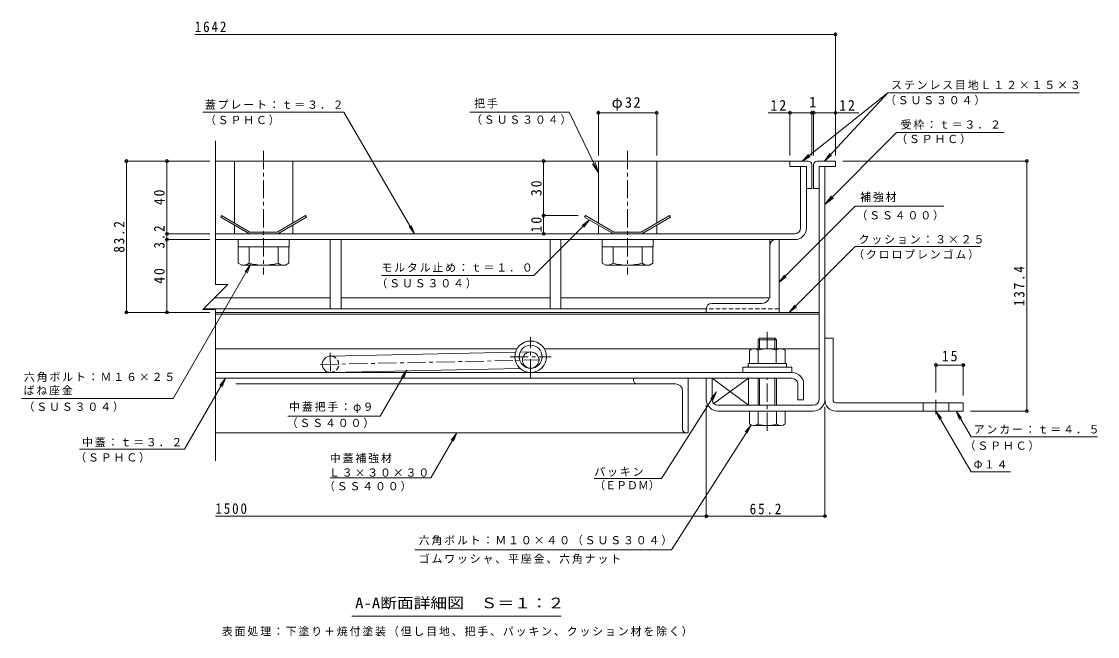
# Model space of a CAD drawing. Units: millimetres on the paper, enlarged 10 times, with parts at other scales. Extents: x -2680 to 2731, y -1962 to 1719.
# Drawn here: x -226 to 2731, y 29 to 1719 of the extents above; entities that cross this region are included whole.
import ezdxf
from ezdxf.enums import TextEntityAlignment as Align

# ---------------------------------------------------------------- set-up
doc = ezdxf.new("R2010")
doc.units = ezdxf.units.MM
doc.header["$LTSCALE"] = 10
doc.header["$PDMODE"] = 32
doc.header["$PDSIZE"] = 8
doc.linetypes.add('CHAIN1', pattern=[8, 5, -1, 1, -1])
doc.linetypes.add('DASHED1', pattern=[1.8, 1.2, -0.6])
for name, color, linetype, lineweight in [('D-1', 2, 'Continuous', 9), ('D-2', 3, 'Continuous', 9), ('D-3', 4, 'Continuous', 9), ('D-5', 7, 'Continuous', 9), ('D-6', 6, 'Continuous', 9), ('D-7', 5, 'Continuous', 5), ('D-8', 5, 'Continuous', 5), ('D-9', 134, 'Continuous', 5), ('D-A', 3, 'Continuous', 9), ('D-B', 6, 'Continuous', 9), ('D-C', 2, 'Continuous', 9), ('D-D', 2, 'Continuous', 9), ('D-E', 3, 'Continuous', 9), ('D-F', 7, 'Continuous', 9)]:
    doc.layers.add(name, color=color, linetype=linetype, lineweight=lineweight)
doc.styles.add('ＭＳ ゴシック', font='')
doc.styles.get('ＭＳ ゴシック').set_extended_font_data('MS Gothic')

msp = doc.modelspace()

# ---------------------------------------------------------------- linework, layer by layer
at = {"layer": 'D-1'}
for p, q in [((1965.83, 680.24), (1965.83, 1320.24)), ((1981.83, 1320.24), (1965.83, 1320.24)), ((1981.83, 680.24), (1981.83, 1320.24)), ((1671.83, 680.24), (1671.83, 738.24)), ((1949.83, 664.24), (1687.83, 664.24)), ((1687.83, 648.24), (1798.33, 648.24)), ((1949.83, 648.24), (1848.33, 648.24))]:
    msp.add_line(p, q, dxfattribs=at)
msp.add_lwpolyline([(1655.83, 680.24), (1655.83, 738.24), (1671.83, 738.24)], dxfattribs=at)
for centre, radius, start, end in [((1687.83, 680.24), 32, 180, 270), ((1687.83, 680.24), 16, 180, 270), ((1949.83, 680.24), 16, 270, 0), ((1949.83, 680.24), 32, 270, 0)]:
    msp.add_arc(centre, radius, start, end, dxfattribs=at)
at = {"layer": 'D-2'}
for p, q in [((1914.83, 1151.24), (1914.83, 1320.24)), ((1930.83, 1320.24), (1914.83, 1320.24)), ((1930.83, 1151.24), (1930.83, 1320.24)), ((1898.83, 1135.24), (307.05, 1135.24)), ((307.05, 1119.24), (1898.83, 1119.24))]:
    msp.add_line(p, q, dxfattribs=at)
at = {"layer": 'D-2', "linetype": 'CHAIN1'}
for p, q in [((1173.33, 740.75), (1173.33, 851.73)), ((1116.59, 797.49), (1230.07, 797.49))]:
    msp.add_line(p, q, dxfattribs=at)
at = {"layer": 'D-2'}
for radius in [43.25, 31.75]:
    msp.add_circle((1173.33, 797.49), radius, dxfattribs=at)
for radius in [32, 16]:
    msp.add_arc((1898.83, 1151.24), radius, 270, 0, dxfattribs=at)
at = {"layer": 'D-3'}
for p, q in [((1885.83, 1335.24), (307.05, 1335.24)), ((1885.83, 1335.24), (1885.83, 1320.24)), ((1935.83, 1335.24), (1885.83, 1335.24)), ((1960.83, 1335.24), (2010.83, 1335.24)), ((2010.83, 1335.24), (2010.83, 1320.24)), ((1885.83, 1320.24), (1930.83, 1320.24)), ((1930.83, 1320.24), (1930.83, 1260.24)), ((1945.83, 1325.24), (1945.83, 1260.24)), ((1950.83, 1325.24), (1950.83, 1260.24)), ((2010.83, 1320.24), (1965.83, 1320.24)), ((1965.83, 1260.24), (1965.83, 1320.24)), ((1930.83, 1260.24), (1945.83, 1260.24)), ((1965.83, 1260.24), (1950.83, 1260.24)), ((324.14, 1185.24), (402.08, 1140.24)), ((555.02, 1185.24), (477.08, 1140.24)), ((1324.13, 1185.24), (1321.63, 1180.91)), ((1324.13, 1185.24), (1402.08, 1140.24)), ((1555.02, 1185.24), (1477.08, 1140.24)), ((1555.02, 1185.24), (1557.52, 1180.91)), ((1321.63, 1180.91), (1400.74, 1135.24)), ((1557.52, 1180.91), (1478.42, 1135.24)), ((478.42, 1135.24), (400.74, 1135.24)), ((402.08, 1140.24), (477.08, 1140.24)), ((1400.74, 1135.24), (1478.42, 1135.24)), ((1477.08, 1140.24), (1402.08, 1140.24))]:
    msp.add_line(p, q, dxfattribs=at)
for points in [[(324.14, 1185.24), (321.64, 1180.91), (400.74, 1135.24)], [(555.02, 1185.24), (557.52, 1180.91), (478.42, 1135.24)]]:
    msp.add_lwpolyline(points, dxfattribs=at)
for centre, start, end in [((1935.83, 1325.24), 0, 90), ((1960.83, 1325.24), 90, 180)]:
    msp.add_arc(centre, 10, start, end, dxfattribs=at)
at = {"layer": 'D-5'}
for p, q in [((2154.38, 1522.64), (1919.74, 1335.24)), ((2154.38, 1522.64), (1980.86, 1335.24)), ((2154.38, 1522.64), (2680.22, 1522.64)), ((272.98, 1469.99), (660.16, 1469.99)), ((854.46, 1135.24), (660.16, 1469.99)), ((1279.16, 1469.99), (1005.91, 1469.99)), ((1279.16, 1469.99), (1359.58, 1302.9)), ((2178.22, 1413.28), (1981.83, 1216.21)), ((2178.22, 1413.28), (2474.56, 1413.28)), ((1359.58, 1302.9), (1350.21, 1331.4)), ((1919.74, 1335.24), (1937.07, 1353.26)), ((1919.74, 1335.24), (1941.15, 1348.16)), ((1980.86, 1335.24), (1995.31, 1355.64)), ((1980.86, 1335.24), (2000.09, 1351.21)), ((1359.58, 1302.9), (1343.15, 1328.01)), ((1981.83, 1216.21), (2000.05, 1240.04)), ((1981.83, 1216.21), (2005.6, 1234.51)), ((2308.33, 1210.99), (2064.77, 1210.99)), ((854.46, 1135.24), (839.19, 1155.04)), ((854.46, 1135.24), (844.84, 1158.32)), ((1182.45, 1021.08), (1334.72, 1173.35)), ((1334.72, 1173.35), (1314.89, 1158.14)), ((1334.72, 1173.35), (1319.5, 1153.52)), ((2064.77, 1100.23), (1883.78, 919.24)), ((2064.77, 1100.23), (2409.31, 1100.23)), ((403.74, 1050.61), (388.52, 1030.77)), ((763.52, 1021.08), (1182.45, 1021.08)), ((1855.83, 1002.05), (1875.66, 1017.27)), ((1883.78, 919.24), (1899, 939.08)), ((1883.78, 919.24), (1903.61, 934.46)), ((833.34, 760.89), (818.08, 741.09)), ((833.34, 760.89), (823.72, 737.81)), ((221.89, 543.43), (334.96, 738.24)), ((334.96, 738.24), (319.69, 718.44)), ((334.96, 738.24), (325.34, 715.16)), ((191.42, 682.86), (-225.56, 682.86)), ((1532.59, 463.12), (1684.32, 701.22)), ((1684.32, 701.22), (1668.24, 682.07)), ((1684.32, 701.22), (1673.75, 678.56)), ((2286.83, 648.24), (2296.4, 625.14)), ((2286.83, 648.24), (2302.05, 628.4)), ((2286.83, 648.24), (2383.24, 481.25)), ((2342.13, 648.24), (2383.24, 577.03)), ((2342.13, 648.24), (2351.69, 625.14)), ((2342.13, 648.24), (2357.35, 628.4)), ((1560.37, 267.11), (1778.78, 609.86)), ((1778.78, 609.86), (1762.71, 590.71)), ((1778.78, 609.86), (1768.21, 587.21)), ((898.63, 464.29), (970.57, 588.24)), ((970.57, 588.24), (955.3, 568.44)), ((970.57, 588.24), (960.95, 565.16)), ((2383.24, 577.03), (2730.68, 577.03)), ((-65.84, 543.43), (221.89, 543.43)), ((2383.24, 481.25), (2491.29, 481.25)), ((622.81, 464.29), (898.63, 464.29)), ((1348.02, 463.12), (1532.59, 463.12)), ((855.5, 267.11), (1560.37, 267.11)), ((1257.34, 84.9), (682.34, 84.9))]:
    msp.add_line(p, q, dxfattribs=at)
for points in [[(2064.77, 1210.99), (1855.83, 1002.05), (1871.05, 1021.89)], [(191.42, 682.86), (403.74, 1050.61), (394.17, 1027.51)], [(505.95, 633.97), (759.68, 633.97), (833.34, 760.89)]]:
    msp.add_lwpolyline(points, dxfattribs=at)
at = {"layer": 'D-6'}
for p, q in [((1965.83, 1229.23), (1965.83, 1214.23)), ((307.05, 919.24), (1965.83, 919.24)), ((307.05, 914.24), (1965.83, 914.24)), ((1135.95, 819.24), (307.05, 819.24)), ((622.86, 799.23), (1131.89, 809.88)), ((1144.21, 810.13), (1172.86, 810.73)), ((1210.71, 819.24), (1780.83, 819.24)), ((1865.83, 819.24), (1965.83, 819.24)), ((623.8, 754.24), (1144.63, 765.13)), ((1173.33, 765.73), (1173.8, 765.74)), ((1671.83, 738.24), (1671.83, 680.24)), ((1676.35, 669.09), (1771.83, 738.24))]:
    msp.add_line(p, q, dxfattribs=at)
at = {"layer": 'D-6', "linetype": 'CHAIN1'}
for p, q in [((622.67, 808.24), (623.92, 748.36)), ((594.81, 776.14), (1198.61, 788.77))]:
    msp.add_line(p, q, dxfattribs=at)
at = {"layer": 'D-6'}
msp.add_lwpolyline([(1687.83, 664.24), (1771.83, 664.24), (1771.83, 738.24), (1671.83, 738.24), (1771.83, 664.24)], dxfattribs=at)
msp.add_circle((1173.33, 788.24), 22.5, dxfattribs=at)
msp.add_arc((623.33, 776.74), 22.5, 90, 270, dxfattribs=at)
at = {"layer": 'D-6', "linetype": 'DASHED1'}
msp.add_arc((623.33, 776.74), 22.5, 270, 90, dxfattribs=at)
at = {"layer": 'D-7', "linetype": 'CHAIN1'}
for p, q in [((1823.33, 819.24), (1823.33, 865.9)), ((1823.33, 593.85), (1823.33, 738.24))]:
    msp.add_line(p, q, dxfattribs=at)
at = {"layer": 'D-7'}
for p, q in [((1802.39, 848.24), (1798.33, 844.18)), ((1848.33, 844.18), (1798.33, 844.18)), ((1798.33, 819.24), (1798.33, 844.18)), ((1844.27, 848.24), (1802.39, 848.24)), ((1802.39, 819.24), (1802.39, 848.24)), ((1844.27, 848.24), (1848.33, 844.18)), ((1844.27, 819.24), (1844.27, 848.24)), ((1848.33, 844.18), (1848.33, 820.74)), ((1848.33, 844.18), (1848.33, 819.24)), ((1798.33, 738.24), (1798.33, 664.24)), ((1802.39, 664.24), (1802.39, 738.24)), ((1844.27, 664.24), (1844.27, 738.24)), ((1848.33, 738.24), (1848.33, 664.24)), ((1872.33, 648.24), (1774.33, 648.24)), ((1774.33, 612.71), (1774.33, 648.24)), ((1798.33, 648.24), (1798.33, 612.71)), ((1848.33, 648.24), (1848.33, 612.71)), ((1872.33, 612.71), (1872.33, 648.24)), ((1860.33, 608.24), (1786.33, 608.24))]:
    msp.add_line(p, q, dxfattribs=at)
at = {"layer": 'D-7', "color": 2, "lineweight": 9}
for p, q in [((1774.25, 815.44), (1780.83, 819.24)), ((1774.25, 815.44), (1774.25, 779.24)), ((1865.83, 819.24), (1780.83, 819.24)), ((1798.79, 815.44), (1798.79, 779.24)), ((1847.87, 815.44), (1847.87, 779.24))]:
    msp.add_line(p, q, dxfattribs=at)
at = {"layer": 'D-7', "color": 134}
for p, q in [((1755.83, 769.24), (1755.83, 754.24)), ((1755.83, 769.24), (1890.83, 769.24)), ((1890.83, 769.24), (1890.83, 754.24)), ((1755.83, 754.24), (1890.83, 754.24))]:
    msp.add_line(p, q, dxfattribs=at)
at = {"layer": 'D-7', "color": 6, "lineweight": 9}
for p, q in [((1770.83, 779.24), (1770.83, 769.24)), ((1770.83, 769.24), (1875.83, 769.24))]:
    msp.add_line(p, q, dxfattribs=at)
at = {"layer": 'D-7', "color": 2, "lineweight": 9}
msp.add_lwpolyline([(1865.83, 819.24), (1872.4, 815.44), (1872.4, 779.24), (1774.25, 779.24)], dxfattribs=at)
at = {"layer": 'D-7', "color": 6, "lineweight": 9}
msp.add_lwpolyline([(1770.83, 779.24), (1875.83, 779.24), (1875.83, 769.24)], dxfattribs=at)
at = {"layer": 'D-7', "color": 2, "lineweight": 9}
for centre, radius, start, end in [((1788.74, 790.36), 28.97, 94.38438, 120), ((1785.76, 795.04), 24.21, 57.42749, 88.18784), ((1823.33, 738.03), 81.2, 72.41188, 107.5881), ((1860.9, 795.04), 24.21, 91.81215, 122.57249), ((1857.92, 790.36), 28.97, 59.99998, 85.6156)]:
    msp.add_arc(centre, radius, start, end, dxfattribs=at)
at = {"layer": 'D-7'}
for centre, radius, start, end in [((1786.33, 626.57), 18.33, 229.1022, 310.89809), ((1823.33, 680.32), 72.08, 249.70546, 290.29454), ((1860.33, 626.57), 18.33, 229.10191, 310.8978)]:
    msp.add_arc(centre, radius, start, end, dxfattribs=at)
at = {"layer": 'D-8'}
for p, q in [((307.05, 1119.24), (1855.83, 1119.24)), ((1855.83, 1119.24), (1855.83, 929.24)), ((1655.83, 929.24), (274.56, 929.24))]:
    msp.add_line(p, q, dxfattribs=at)
at = {"layer": 'D-8', "linetype": 'DASHED1'}
msp.add_line((1855.83, 929.24), (1655.83, 929.24), dxfattribs=at)
at = {"layer": 'D-9'}
for p, q in [((370.08, 1099.24), (370.08, 1054.73)), ((399.58, 1054.73), (399.58, 1099.24)), ((479.58, 1054.73), (479.58, 1099.24)), ((509.08, 1099.24), (509.08, 1054.87)), ((1370.08, 1099.24), (1370.08, 1054.87)), ((1399.58, 1054.73), (1399.58, 1099.24)), ((1479.58, 1054.73), (1479.58, 1099.24)), ((1509.08, 1099.24), (1509.08, 1054.73)), ((1830.83, 1104.24), (1830.83, 966.74)), ((1845.83, 1119.24), (1855.83, 1119.24)), ((1855.83, 919.24), (1855.83, 1119.24)), ((379.58, 1049.24), (370.08, 1054.73)), ((379.58, 1049.24), (499.33, 1049.24)), ((499.54, 1049.36), (509.08, 1054.87)), ((1379.62, 1049.36), (1370.08, 1054.87)), ((1499.58, 1049.24), (1379.83, 1049.24)), ((1499.58, 1049.24), (1509.08, 1054.73)), ((1655.83, 929.24), (1655.83, 919.24)), ((1655.83, 919.24), (1855.83, 919.24)), ((1808.33, 944.24), (1670.83, 944.24))]:
    msp.add_line(p, q, dxfattribs=at)
for centre, radius, start, end in [((1845.83, 1104.24), 15, 90, 180), ((380.87, 1083.75), 34.53, 267.86055, 302.81094), ((439.58, 1197.84), 148.6, 254.38446, 285.61554), ((498.29, 1083.75), 34.53, 237.18906, 272.13945), ((1380.87, 1083.75), 34.53, 267.86055, 302.81094), ((1439.58, 1197.84), 148.6, 254.38446, 285.61554), ((1498.29, 1083.75), 34.53, 237.18906, 272.13945), ((1808.33, 966.74), 22.5, 270, 0), ((1670.83, 929.24), 15, 90, 180)]:
    msp.add_arc(centre, radius, start, end, dxfattribs=at)
at = {"layer": 'D-A'}
for p, q in [((1891.33, 754.24), (307.05, 754.24)), ((307.05, 738.24), (1891.33, 738.24)), ((1907.33, 722.24), (1907.33, 679.24)), ((1923.33, 722.24), (1923.33, 679.24)), ((1907.33, 679.24), (1923.33, 679.24))]:
    msp.add_line(p, q, dxfattribs=at)
for radius in [32, 16]:
    msp.add_arc((1891.33, 722.24), radius, 0, 90, dxfattribs=at)
at = {"layer": 'D-B', "color": 4}
for p, q in [((307.05, 1119.24), (622.49, 1119.24)), ((622.49, 1119.24), (622.49, 959.24)), ((652.49, 959.24), (652.49, 1119.24)), ((652.49, 1119.24), (1226.66, 1119.24)), ((1226.66, 1119.24), (1226.66, 959.24)), ((1830.83, 1119.24), (1830.83, 959.24)), ((622.49, 959.24), (304.56, 959.24)), ((1226.66, 959.24), (652.49, 959.24)), ((1256.66, 959.24), (1830.83, 959.24))]:
    msp.add_line(p, q, dxfattribs=at)
at = {"layer": 'D-B'}
for p, q in [((1455.83, 738.24), (363.58, 738.24)), ((1465.83, 723.24), (363.58, 723.24)), ((1455.83, 738.24), (1605.83, 738.24)), ((1455.83, 733.24), (1455.83, 738.24)), ((1465.83, 723.24), (1570.83, 723.24)), ((1605.83, 738.24), (1605.83, 588.24)), ((1590.83, 598.24), (1590.83, 703.24)), ((1600.83, 588.24), (307.05, 588.24)), ((1600.83, 588.24), (1605.83, 588.24))]:
    msp.add_line(p, q, dxfattribs=at)
at = {"layer": 'D-B', "color": 4}
msp.add_lwpolyline([(1830.83, 1119.24), (1256.66, 1119.24), (1256.66, 959.24)], dxfattribs=at)
at = {"layer": 'D-B'}
for centre, radius, start, end in [((1465.83, 733.24), 10, 180, 270), ((1570.83, 703.24), 20, 0, 90), ((1600.83, 598.24), 10, 180, 270)]:
    msp.add_arc(centre, radius, start, end, dxfattribs=at)
at = {"layer": 'D-C', "linetype": 'CHAIN1'}
for p, q in [((439.58, 1362.92), (439.58, 1023.61)), ((1439.58, 1362.92), (1439.58, 1023.61))]:
    msp.add_line(p, q, dxfattribs=at)
at = {"layer": 'D-C'}
for p, q in [((519.58, 1335.24), (359.58, 1335.24)), ((359.58, 1164.78), (359.58, 1335.24)), ((519.58, 1164.78), (519.58, 1335.24)), ((1359.58, 1335.24), (1519.58, 1335.24)), ((1359.58, 1164.78), (1359.58, 1335.24)), ((1519.58, 1164.78), (1519.58, 1335.24)), ((359.58, 1135.24), (359.58, 1159.01)), ((519.58, 1135.24), (519.58, 1159)), ((1359.58, 1135.24), (1359.58, 1159)), ((1519.58, 1135.24), (1519.58, 1159.01)), ((359.58, 1135.24), (519.58, 1135.24)), ((1519.58, 1135.24), (1359.58, 1135.24))]:
    msp.add_line(p, q, dxfattribs=at)
at = {"layer": 'D-C', "color": 134, "lineweight": 5}
for p, q in [((509.58, 1119.24), (369.58, 1119.24)), ((369.58, 1119.24), (369.58, 1099.24)), ((1369.58, 1119.24), (1509.58, 1119.24)), ((1509.58, 1119.24), (1509.58, 1099.24))]:
    msp.add_line(p, q, dxfattribs=at)
for points in [[(509.58, 1119.24), (509.58, 1099.24), (369.58, 1099.24)], [(1369.58, 1119.24), (1369.58, 1099.24), (1509.58, 1099.24)]]:
    msp.add_lwpolyline(points, dxfattribs=at)
at = {"layer": 'D-D'}
for p, q in [((622.49, 929.24), (622.49, 1119.24)), ((622.49, 1119.24), (652.49, 1119.24)), ((652.49, 1119.24), (652.49, 929.24)), ((1226.66, 1119.24), (1226.66, 929.24)), ((1256.66, 1119.24), (1226.66, 1119.24)), ((1256.66, 929.24), (1256.66, 1119.24)), ((652.49, 929.24), (622.49, 929.24)), ((1226.66, 929.24), (1256.66, 929.24))]:
    msp.add_line(p, q, dxfattribs=at)
at = {"layer": 'D-E'}
for p, q in [((1981.83, 848.24), (1981.83, 680.24)), ((1981.83, 848.24), (2004.33, 848.24)), ((2004.33, 678.24), (2004.33, 848.24)), ((2011.83, 670.74), (2361.83, 670.74)), ((2251.83, 648.24), (2251.83, 670.74)), ((2321.83, 648.24), (2321.83, 670.74)), ((2361.83, 670.74), (2361.83, 648.24)), ((2361.83, 648.24), (2011.83, 648.24))]:
    msp.add_line(p, q, dxfattribs=at)
at = {"layer": 'D-E', "linetype": 'CHAIN1'}
msp.add_line((2286.83, 639.5), (2286.83, 678.95), dxfattribs=at)
at = {"layer": 'D-E'}
for radius, start in [(30, 176.17647), (7.5, 180.00027)]:
    msp.add_arc((2011.83, 678.24), radius, start, 270, dxfattribs=at)
at = {"layer": 'D-F'}
for p, q in [((2010.83, 1350.24), (2010.83, 1688.22)), ((2010.83, 1683.22), (250.37, 1683.22)), ((1359.58, 1350.24), (1359.58, 1472.86)), ((1359.58, 1467.86), (1519.58, 1467.86)), ((1519.58, 1350.24), (1519.58, 1472.86)), ((1826.26, 1467.86), (1945.83, 1467.86)), ((1885.83, 1350.24), (1885.83, 1472.86)), ((1945.83, 1350.24), (1945.83, 1472.86)), ((1945.83, 1467.86), (1950.83, 1467.86)), ((1950.83, 1350.24), (1950.83, 1472.86)), ((1950.83, 1467.86), (2075.18, 1467.86)), ((307.05, 1391), (307.05, 996.15)), ((292.05, 1335.24), (59.51, 1335.24)), ((62.51, 919.24), (62.51, 1335.24)), ((173.94, 1135.24), (173.94, 1335.24)), ((1208.87, 1185.24), (1208.87, 1335.24)), ((2539.46, 1335.24), (2030.83, 1335.24)), ((2536.46, 648.24), (2536.46, 1335.24)), ((1205.87, 1185.24), (1304.13, 1185.24)), ((1208.87, 1135.24), (1208.87, 1185.24)), ((292.05, 1135.24), (168.94, 1135.24)), ((173.94, 1119.24), (173.94, 1135.24)), ((292.05, 1119.24), (168.94, 1119.24)), ((173.94, 919.24), (173.94, 1119.24)), ((341.46, 996.15), (272.65, 927.33)), ((307.05, 996.15), (341.46, 996.15)), ((59.51, 919.24), (292.05, 919.24)), ((307.05, 927.33), (272.65, 927.33)), ((307.05, 927.33), (307.05, 511.7)), ((2286.83, 777.49), (2286.83, 698.95)), ((2286.83, 774.49), (2361.83, 774.49)), ((2361.83, 777.49), (2361.83, 690.74)), ((1655.82, 665.24), (1655.82, 354.34)), ((1981.83, 356.34), (1981.83, 660.24)), ((2539.46, 648.24), (2381.83, 648.24)), ((1655.82, 359.34), (307.05, 359.34)), ((1655.82, 359.34), (1981.83, 359.34))]:
    msp.add_line(p, q, dxfattribs=at)
for p in [(2010.83, 1683.22), (1359.58, 1467.86), (1519.58, 1467.86), (1885.83, 1467.86), (1945.83, 1467.86), (1950.83, 1467.86), (2010.83, 1467.86), (62.51, 1335.24), (173.94, 1335.24), (1208.87, 1335.24), (2536.46, 1335.24), (1208.87, 1185.24), (173.94, 1135.24), (1208.87, 1135.24), (173.94, 1119.24), (62.51, 919.24), (173.94, 919.24), (2286.83, 774.49), (2361.83, 774.49), (2536.46, 648.24), (1655.82, 359.34), (1981.83, 359.34)]:
    msp.add_point(p, dxfattribs=at)

# ---------------------------------------------------------------- texts
at = {"layer": 'D-5', "style": 'ＭＳ ゴシック'}
msp.add_text('（ＥＰＤＭ）', height=21.99, dxfattribs=at).set_placement((1348.02, 426.55), align=Align.BOTTOM_LEFT)
at = {"layer": 'D-5', "color": 2, "style": 'ＭＳ ゴシック', "width": 1.15}
msp.add_text('A-A断面詳細図\u3000Ｓ＝１：２', height=29.33, dxfattribs=at).set_placement((691.09, 97.4), align=Align.BOTTOM_LEFT)
at = {"layer": 'D-5', "char_height": 21.99, "attachment_point": 7, "style": 'ＭＳ ゴシック'}
for s, insert in [('\\T1.17;ステンレス目地Ｌ１２×１５×３', (2163.57, 1530.81)), ('\\T1.17;（ＳＵＳ３０４）', (2146.73, 1488.37)), ('\\T1.17;蓋プレート：ｔ＝３．２', (278.31, 1477.54)), ('\\T1.17;把手', (1018, 1479.83)), ('\\T1.17;（ＳＰＨＣ）', (278.31, 1433.87)), ('\\T1.17;（ＳＵＳ３０４）', (1009.59, 1434.93)), ('\\T1.17;受枠：ｔ＝３．２', (2189.72, 1421.84)), ('\\T1.17;（ＳＰＨＣ）', (2177.56, 1381.69)), ('\\T1.17;補強材', (2078.53, 1222.47)), ('\\T1.17;（ＳＳ４００）', (2068.33, 1171.95)), ('\\T1.17;クッション：３×２５', (2074.32, 1106.56)), ('\\T1.17;（クロロプレンゴム）', (2059.5, 1064.46)), ('\\T1.17;モルタル止め：ｔ＝１．０', (763.12, 1030.09)), ('\\T1.17;（ＳＵＳ３０４）', (749.56, 985.18)), ('\\T1.17;六角ボルト：Ｍ１６×２５', (-219.03, 728.22)), ('\\T1.17;ばね座金', (-220.08, 691.5)), ('\\T1.17;（ＳＵＳ３０４）', (-220.08, 645.94)), ('\\T1.17;中蓋把手：φ９', (509.67, 642.86)), ('\\T1.17;（ＳＳ４００）', (503.02, 601.32)), ('\\T1.17;アンカー：ｔ＝４．５', (2390.54, 585.55)), ('\\T1.17;中蓋：ｔ＝３．２', (-59.4, 549.12)), ('\\T1.17;（ＳＰＨＣ）', (2365.56, 538.95)), ('\\T1.17;（ＳＰＨＣ）', (-78.08, 506.56)), ('\\T1.17;中蓋補強材', (621.52, 504.79)), ('\\T1.17;Φ１４', (2390.54, 489.77)), ('\\T1.17;Ｌ３×３０×３０', (619.18, 467.6)), ('\\T1.17;パッキン', (1348.02, 467.94)), ('\\T1.17;（ＳＳ４００）', (605.33, 427.46)), ('\\T1.17;六角ボルト：Ｍ１０×４０（ＳＵＳ３０４）', (865.64, 279.13)), ('\\T1.17;ゴムワッシャ、平座金、六角ナット', (865.64, 228.3)), ('\\T1.17;表面処理：下塗り＋焼付塗装（但し目地、把手、パッキン、クッション材を除く）', (324.84, 28.77))]:
    msp.add_mtext(s, dxfattribs=dict(at, insert=insert))
at = {"layer": 'D-F', "color": 2, "style": 'ＭＳ ゴシック'}
msp.add_text('1', height=29.33, dxfattribs=at).set_placement((1938.33, 1473.86), align=Align.BOTTOM_LEFT)
at = {"layer": 'D-F', "color": 2, "char_height": 29.33, "attachment_point": 7, "style": 'ＭＳ ゴシック'}
for s, insert in [('\\T1.28;\\W0.9;1642', (250.37, 1689.22)), ('\\T1.19;φ32', (1395.83, 1473.86)), ('\\T1.27;\\W0.95;12', (1832.37, 1473.86)), ('\\T1.27;\\W0.95;12', (2021.11, 1473.86)), ('\\T1.27;\\W0.95;15', (2303.08, 784.49)), ('\\T1.28;\\W0.9;1500', (307.05, 365.34)), ('\\T1.28;\\W0.9;65.2', (1775.08, 364.34))]:
    msp.add_mtext(s, dxfattribs=dict(at, insert=insert))
at = {"layer": 'D-F', "color": 2, "char_height": 29.33, "attachment_point": 7, "rotation": 90, "style": 'ＭＳ ゴシック'}
for s, insert in [('\\T1.27;\\W0.95;30', (1203.87, 1238.99)), ('\\T1.27;\\W0.95;40', (167.94, 1213.99)), ('\\T1.28;\\W0.9;83.2', (57.51, 1083.49)), ('\\T1.27;\\W0.9;3.2', (167.94, 1094.74)), ('\\T1.27;\\W0.95;10', (1203.87, 1138.99)), ('\\T1.27;\\W0.95;40', (167.94, 997.99)), ('\\T1.28;\\W0.9;137.4', (2530.46, 936.74))]:
    msp.add_mtext(s, dxfattribs=dict(at, insert=insert))

doc.saveas('drawing.dxf')
